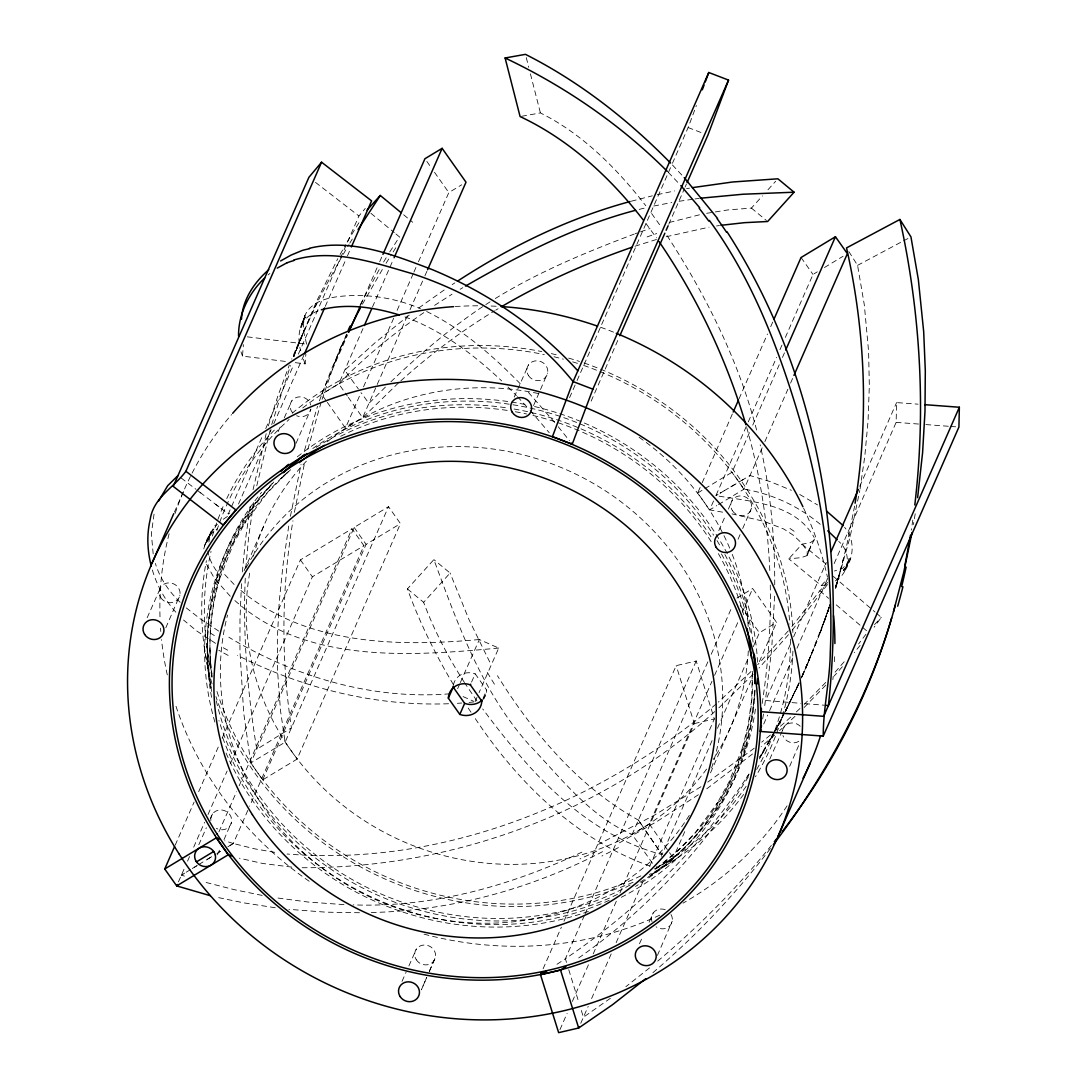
<?xml version="1.0" encoding="UTF-8"?>
<svg xmlns="http://www.w3.org/2000/svg" width="1087" height="1087" viewBox="0 0 1087 1087"><rect width="100%" height="100%" fill="white"/><g stroke="black" fill="none" stroke-linecap="round" stroke-linejoin="round"><path stroke-width="0.75" stroke-dasharray="5 3.75" d="M774.718 584.874C774.868 537.861 770.547 490.726 760.18 444.828M207.359 651.154L207.345 649.917L207.943 663.94C205.891 634.36 209.152 604.426 217.726 576.028L217.278 577.632L231.11 542.467L243.366 520.428L242.496 521.842L257.048 501.161L273.761 482.044M209.981 651.249L209.968 650.012L210.552 663.912C208.527 634.618 211.748 604.956 220.24 576.83L219.791 578.447L233.501 543.609L245.635 521.774L244.765 523.2L267.198 493.036L286.778 473.117M774.596 596.124L771.661 649.768L764.433 708.221M834.177 563.555L896.136 422.381L896.585 402.584L918.053 404.174M208.894 542.114L210.348 533.54L214.601 525.755M245.268 578.23C242.7 635.46 247.578 692.827 256.749 749.31L291.425 727.855C281.017 659.306 281.37 589.127 292.96 520.755M241.491 583.705L239.982 618.951L239.955 651.086L243.678 712.787L250.757 762.938L262.701 779.868L297.091 759.106L400.464 523.608L388.507 506.678L354.131 527.44L250.757 762.938L285.134 742.176L388.507 506.678M245.811 568.27L248.678 536.394L253.95 500.672M285.337 361.427L242.496 356.115L243.379 344.633M295.229 362.65L305.121 363.873L305.882 354.022M242.333 571.966L245.567 539.003L250.676 503.064M912.822 520.062L911.327 530.089M762.204 703.411C768.169 664.266 771.118 624.617 770.262 585.01M814.408 539.03L806.785 555.715L800.997 557.672L788.782 558.84L821.228 585.662L826.867 584.684M915.2 513.798L913.42 524.545M288.734 526.026L282.973 565.498L279.237 601.573L277.334 639.183L277.579 671.182L280.514 710.789L285.134 742.176L297.091 759.106M763.495 714.023L762.177 721.768M860.048 489.001L864.804 456.309L868.065 420.914L869.328 385.654L868.595 351.468L864.314 304.849L857.575 265.35L847.384 249.236M203.785 548.881L205.891 541.503L210.579 533.309L204.22 546.353L211.15 531.529L206.924 542.861L210.348 533.54M854.627 506.094L846.46 546.693L835.59 588.638L850.129 536.761L859.803 490.454M290.406 516.271L301.045 464.448M294.387 512.344L304.822 461.758M253.054 489.666L266.614 431.838M256.763 485.807L270.459 429.025M154.041 514.151L151.365 533.744L153.308 555.375M807.723 554.329L810.725 546.054L807.206 555.294L807.193 550.973L801.459 542.861L793.197 535.13L783.781 529.016L764.134 521.38L731.986 513.893M307.906 449.148L320.801 403.413M304.509 450.453L317.54 406.253M835.59 588.638L843.621 558.27M835.292 580.879C849.98 572.876 851.284 551.883 838.729 541.435M271.723 424.514L290.487 365.572M835.523 587.374L840.55 569.846L835.455 587.632M268.326 425.914L277.783 396.239L289.332 365.055M835.523 587.157L837.248 581.396L835.781 586.165M828.946 608.407L817.438 640.094L801.486 678.043M828.933 608.475L827.968 611.587L828.946 608.734M322.092 399.309L333.329 366.795M829.082 607.185L823.892 623.014L830.033 604.426L819.639 634.414L826.106 615.894L805.82 668.274L817.682 638.708M846.243 567.414L849.178 558.46L844.001 572.034C853.811 558.31 855.632 540.647 844.626 527.344M846.759 565.811L849.178 558.46M828.09 610.16L829.055 607.293M319.401 400.804L331.671 368.629L347.038 334.348M824.068 621.615L826.106 615.894M294.006 356.02C306.357 320.896 324.334 288.055 342.473 255.649M304.36 329.728L293.762 356.536L300.433 338.505L291.71 359.131M293.762 356.536L316.154 302.145L337.812 258.652M819.856 633.028L821.989 627.321M672.459 163.254L688.125 127.559L696.387 105.534M304.414 316.806C310.678 300.161 330.788 296.873 346.386 295.854C371.632 294.224 397.231 298.708 420.452 308.694M334.85 362.773L346.508 334.185M165.822 627.756L179.939 595.132M296.085 443.238L310.868 409.079A10.585 9.797 23.7 0 1 296.642 415.75M217.427 854.817L220.158 848.526M224.031 839.558L231.545 822.193M533.554 405.573L547.617 373.045M426.607 977.689L421.335 989.89L426.729 977.403M429.243 971.588L433.862 960.922M429.419 971.207L435.452 957.267M738.073 539.22L740.125 534.464M742.679 528.554L751.525 508.132M657.431 955.391L672.201 921.232M789.678 766.294L799.108 744.486M306.656 344.185L303.164 329.85L303.98 318.151L301.452 327.255L304.917 315.502L300.474 327.758L305.474 316.86C298.843 326.861 297.24 339.402 300.746 350.788M799.108 682.84L785.643 711.061M801.798 676.698L813.198 650.053L801.513 677.894L808.524 661.331L801.69 677.052M174.396 512.154L184.491 489.15M200.035 492.397L228.311 513.934L263 434.786M265.731 428.591L293.626 364.96M298.381 354.104L358.927 215.987L365.259 208.432M238.515 504.015L271.139 429.718M273.747 423.781L303.749 355.422M325.271 306.385L346.155 258.842M347.46 255.866L350.721 248.434M244.127 570.648L264.535 524.179M326.331 400.981L321.562 394.214L347.405 335.339M360.966 304.428L379.064 263.217M379.703 261.75L382.284 255.866M362.99 328.6L338.75 383.833L321.562 394.214M372.461 307.023L393.426 259.263M327.296 402.339L345.449 428.074L360.952 392.747M363.534 386.863L393.902 317.689M397.135 310.325L413.291 273.53M413.93 272.063L416.511 266.179M418.454 261.763L448.822 192.589L461.717 184.79M175.184 845.197L194.097 802.097M198.663 791.703L219.533 744.147M222.142 738.209L300.42 559.887L351.984 528.744L363.928 545.674L249.616 806.269M407.353 315.828L362.637 417.693L345.449 428.074M410.044 309.686L423.536 278.965M424.881 275.894L427.585 269.753M178.458 881.87L184.817 867.358M187.548 861.149L189.6 856.488M193.69 847.167L204.601 822.302M208.011 814.543L227.115 771.036M230.526 763.264L312.363 576.817L363.928 545.674M218.922 831.881L236.531 791.757M239.14 785.819L351.984 528.744M230.05 845.482L233.297 843.498L248.937 807.818M262.701 779.868L366.074 544.383L400.464 523.608M569.574 397.665L576.382 382.148M577.061 380.586L671.78 164.816M591.138 401.13L619.182 337.242M668.763 224.302L684.416 188.649M685.068 187.154L686.373 184.179M471.554 682.106L475.196 673.831L486.663 690.082A16.944 15.68 23.7 0 1 483.416 698.737M483.022 698.357L486.663 690.082M483.606 699.362L486.025 693.832M722.638 512.167L709.634 509.925L697.677 492.995L701.563 484.163M702.202 482.696L732.57 413.522M739.038 398.793L767.463 334.035M770.697 326.684L773.278 320.787M713.561 500.985L709.634 509.925L716.795 505.604M746.253 426.498L715.912 495.618C750.234 501.691 794.91 502.941 814.149 537.426M748.277 421.892L776.594 357.378M779.963 349.701L782.667 343.56M785.357 337.405L813.008 274.44L817.302 271.845M704.852 488.674L732.067 472.234L750.152 431.023M752.734 425.139L779.23 364.784M782.45 357.433L785.045 351.536M762.164 447.803L744.011 489.164L718.222 504.735M764.868 441.635L787.871 389.255M790.575 383.086L792.6 378.466M543.106 968.775L561.368 927.17M563.976 921.219L676.182 665.638L696.21 660.991L714.363 718.928L648.885 868.078M584.466 915.322L565.389 958.748L554.574 965.867M585.146 913.773L696.21 660.991M707.854 661.888L632.131 834.408L653.151 864.206M711.238 654.211L732.135 606.6M453.388 684.552C435.18 654.17 419.528 622.199 407.408 588.909L433.876 559.615C457.872 624.549 482.044 692.147 528.948 744.595C560.416 777.273 589.236 816.283 632.131 834.408L649.319 824.028L711.985 681.264M714.58 675.367L738.481 620.908M742.353 612.09L752.693 588.529L776.58 622.403L758.495 663.613M559.954 1029.674L567.129 1013.329M572.346 1001.44L589.303 962.81M593.217 953.897L617.348 898.908M619.957 892.971L694.321 723.575L676.182 665.638M580.757 1023.302L588.189 1006.358M591.6 998.586L611.37 953.53M616.152 942.66L643.436 880.511M656.399 867.412L656.765 866.57M661.263 856.339L661.63 855.483M712.053 740.627L662.01 854.64C583.977 833.865 529.07 771.159 482.71 708.941M717.461 728.304L748.576 657.431M753.305 646.643L759.392 632.783L776.58 622.403M656.018 868.268L673.206 857.888L685.489 829.924M710.518 772.857L752.68 676.848M790.195 644.632L765.642 700.49L800.902 703.33M793.605 636.873L826.337 562.4M859.749 486.365L896.585 402.584M763.726 724.037L767.639 715.124M769.596 710.653L793.727 655.678M796.988 648.246L827.655 578.406M457.641 688.696L459.665 684.09M460.344 682.554L479.326 639.523L498.716 648.069L479.054 692.636M474.978 701.849L478.375 694.172M799.04 683.03L795.738 690.517L798.32 684.987M147.207 617.661L160.917 586.858M278.136 431.621L280.881 425.452M284.305 417.748L291.846 400.804M198.812 844.721L206.353 827.778M210.47 818.538L212.522 813.918M514.205 397.122L528.608 364.77M402.027 981.344L406.144 972.104M408.889 965.935L416.43 948.992M718.792 530.66L725.654 515.252M728.385 509.096L732.502 499.857M639.469 943.774L642.906 936.07M649.075 922.197L653.178 912.958M801.812 676.739L803.673 672.554L801.581 677.133M769.718 759.269L784.107 726.918M300.732 338.342L317.064 303.015M798.796 683.22L785.67 710.912L798.66 683.709M341.332 346.373L346.835 334.823M784.515 712.732L774.922 731.225M785.262 711.238L793.483 694.783L785.412 711.251M360.164 304.822L380.532 267.13M301.52 325.176C305.175 317.173 313.138 312.173 321.331 309.768M784.447 713.045L779.284 723.208L782.137 717.828M785.194 711.591L788.143 705.789L785.045 711.7M774.637 731.293L782.64 716.7L774.814 731.537M784.27 713.181L775.004 730.926L782.64 716.7M362.419 304.197L383.725 267.089M774.093 732.883L759.365 758.875M773.835 732.76L759.772 757.218M340.122 254.453L345.598 244.724M774.596 731.741L767.436 744.432L773.455 733.888M343.275 254.249L348.968 244.534M774.501 731.823L759.922 756.715M347.174 241.966L360.273 220.498M383.575 262.049L388.997 253.176M848.444 562.563L850.686 558.066L843.281 570.661L848.444 562.563L842.642 568.27L834.463 571.015M349.783 243.148L352.256 239.045M386.048 263.299L391.524 254.507M748.467 776.716C703.737 848.064 645.746 911.626 576.314 959.576M389.771 251.912L399.5 236.925L395.6 233.705M814.109 540.144L810.372 542.671L802.016 544.193L788.782 558.84M393.1 251.994L397.108 245.757M759.949 757.191L764.297 750.424L759.786 757.394M566.517 962.416L565.389 958.748C637.661 909.765 701.061 847.235 748.97 774.107M208.622 536.924L213.894 528.934L207.128 539.179L212.427 532.657L217.305 528.703M746.266 778.278L750.098 772.504M876.244 613.082L881.285 617.389L874.111 627.24M827.465 584.521L792.056 630.338M827.696 582.401L819.815 590.798L791.893 626.56M865.959 634.251L858.594 643.966M770.425 848.539C735.573 894.017 696.02 935.921 652.404 973.096M860.102 645.42L854.3 652.58M771.376 845.387C737.366 887.726 698.941 926.437 657.39 961.384M788.496 634.631L759.079 668.002M788.292 630.854L757.707 664.7M844.137 661.779L834.069 673.342M842.371 666.725L834.177 676.005M706.659 213.31L727.842 209.94L751.416 208.093L762.449 195.891M767.952 189.777L775.67 181.244M464.502 682.595C448.184 657.336 434.175 630.514 423.631 602.32L450.1 573.026L433.876 559.615M821.228 585.662L827.846 578.338M825.767 682.419L804.19 704.43M825.807 685.15L804.149 707.474M874.532 624.604L881.285 617.389M753.196 674.225L718.874 707.841M751.008 671.535L718.33 702.12M676.766 858.417L649.877 875.932L672.907 858.499L670 861.013L688.696 843.648L705.409 824.544L719.974 803.85L719.091 805.277L725.518 794.407L736.578 771.756L745.193 748.06L744.731 749.677L750.804 725.124L754.826 690.476A275.894 255.255 23.7 0 1 655.121 869.124M385.382 387.108L368.914 403.372L361.373 393.032M390.885 381.809C420.112 353.968 450.956 327.608 484.68 305.325M796.377 711.903L801.975 706.577M794.991 716.374L779.528 730.695M398.385 383.032L362.637 417.693L348.302 397.38M790.711 717.148L775.289 730.817M714.73 711.605C603.693 813.117 451.812 868.459 301.941 867.725M400.79 380.871C429.841 354.783 461.16 331.155 494.544 310.855M774.691 735.029L761.213 746.701M290.691 469.72L280.799 478.633L290.188 470.141M670 861.013L679.579 852.561M716.238 703.955C598.747 803.565 442.463 866.679 287.036 854.015M770.398 734.989L761.729 742.176M268.095 274.916L269.861 273.462M649.55 967.906L625.881 986.683M752.517 753.984L705.028 790.127M754.215 748.236L706.278 783.197M409.283 315.094L374.947 342.84L344.728 370.191L358.357 388.901M656.127 868.404L678.206 850.306L695.259 832.656L717.705 802.491L716.822 803.904L728.969 782.083L742.679 747.245L742.217 748.861L748.223 724.553L751.66 699.661L752.34 671.277M418.753 307.988L444.175 289.984M610.364 998.301L583.406 1017.242L581.151 1009.891M423.794 312.648C393.29 333.627 364.512 357.215 338.75 383.833L347.351 396.021M698.397 794.746L657.499 821.174L618.992 843.104M452.165 284.645L454.842 282.892M434.61 305.352L452.002 294.224M485.848 304.564L491.732 300.759M700.966 786.73L654.401 815.168L598.475 844.341M655.366 869.274L675.176 856.366M495.292 298.531C538.88 271.736 586.396 252.089 634.156 234.099M217.087 853.39L220.335 851.406L214.574 854.926M227.89 846.8L233.297 843.498L254.738 848.852L277.334 852.792M207.386 859.314L213.854 855.36M194.424 867.209L197.304 865.456M198.744 864.573L210.62 857.33M184.437 876.095L181.407 875.13L191.529 868.975M192.263 868.527L196.584 865.891M181.407 875.13L184.668 873.146M495.726 310.148L498.091 308.722M824.462 267.511L843.077 256.26M697.677 492.995L703.411 489.53M736.932 598.054L752.693 588.529M460.114 289.278L462.817 287.661M743.562 479.326L720.165 493.118M741.429 480.59L749.989 475.535L770.031 481.541L791.377 490.305M724.418 490.617L715.912 495.618L718.045 494.368M730.79 486.867L735.043 484.367M228.311 513.934L229.642 513.159M857.575 265.35L902.047 241.64M903.528 240.852L909.452 237.7M602.565 851.664C530.986 888.867 451.336 910.947 370.504 912.523M581.844 852.167C510.605 885.81 432.49 907.74 353.166 904.887M635.216 233.719L637.349 232.944M640.542 231.803L650.04 228.528M634.985 246.219L656.942 239.33M669.198 222.495L700.504 214.547M631.289 201.204L652.336 195.823M666.182 236.735L709.009 227.183M639.224 209.37L646.493 207.631M694.321 723.575L714.363 718.928M657.268 194.668L674.619 190.945M653.749 206.027L671.861 202.508M686.549 188.676L689.511 188.133M521.651 116.282L540.416 112.926C582.849 134.136 617.022 168.634 645.8 205.742M679.062 201.285L693.533 199.138M716.496 225.974L719.472 225.525M694.987 198.948L699.349 198.377M498.716 648.069C409.867 656.195 304.564 664.293 233.528 599.345M469.095 702.433L473.511 701.998M479.326 639.523C397.801 647.01 304.863 645.107 239.303 589.127M449.746 693.819C372.352 700.042 294.835 676.943 228.841 637.227M457.355 703.316L461.758 703.017M448.564 703.737C375.504 706.468 302.417 688.302 237.428 655.298M359.471 912.74L325.937 912.17L288.952 909.343M343.954 904.615L308.409 902.074L275.419 897.699M896.136 422.381L919.276 424.093M925.879 424.582L949.005 426.308M950.663 426.43L957.267 426.919M804.815 703.642L824.462 705.232M291.764 867.1L262.674 863.472L239.357 858.187M247.32 336.834L304.999 343.981M275.256 907.74L243.855 902.876L216.422 897.169M262.171 895.416L234.235 889.655L203.364 881.774M233.297 843.498L224.71 840.781M404.975 316.901C441.621 330.434 473.484 354.308 501.678 380.912M649.972 866.122C575.159 839.259 516.638 781.499 473.687 716.197M688.125 127.559L701.808 132.804M463.062 696.59L473.497 701.197M645.76 830.889L662.01 854.64L638.409 820.101C578.882 787.301 532.997 732.76 497.438 675.693M426.661 311.507C462.518 329.076 492.995 355.802 520.673 384.2M799.733 494.476L817.601 504.952M227.672 650.189L221.49 646.779M215.566 643.355L196.91 631.085L183.513 619.998M218.732 631.099L200.416 618.965L186.298 607.918M215.729 504.368L218.867 506.759M181.149 477.981L195.837 489.204M196.883 490.006L203.174 494.789M315.502 182.399L358.927 215.987M820.237 524.301C798.51 506.134 771.987 493.743 744.011 489.164L732.067 472.234M751.416 208.093L766.389 220.471M403.644 214.764L412.734 222.278M802.016 544.193L826.677 564.574M370.952 213.324L394.309 232.632M407.408 588.909L423.631 602.32M833.335 576.395L874.981 611.995M819.815 590.798L828.647 598.353M836.229 604.834L866.516 630.718M234.126 584.48L222.536 572.224M230.24 596.233L214.37 578.311L205.579 562.495M180.129 602.266C168.974 591.518 159.871 578.325 155.373 563.406M507.996 387.04L516.407 395.6M668.247 172.317L679.062 183.676M672.432 164.966L683.315 176.651M517.453 396.701L529.056 409.228M528.404 392.393L555.077 422.925M530.116 410.41L549.234 432.721M175.863 612.198C164.694 599.834 156.555 584.847 152.017 568.841M558.229 426.743L569.411 440.67M645.977 223.514L656.412 237.795M651.629 213.514L661.113 226.843M801.051 257.51L813.008 274.44M426.838 161.433L430.669 166.854M434.487 172.262L448.822 192.589M740.288 605.69L759.392 632.783M649.319 824.028L673.206 857.888M354.131 527.44L366.074 544.383M300.42 559.887L312.363 576.817M476.908 700.925L465.304 683.859M638.409 820.101L644.292 828.729M470.997 712.23L466.975 706.197M667.051 235.621C706.55 296.275 739.35 362.134 757.245 432.531M489.721 661.983L469.149 619.984L450.1 573.026M305.121 363.873L302.96 358.044M242.496 356.115L240.988 351.835M568.773 969.713L578.895 1002.567M746.755 427.707C760.384 475.25 768.047 524.464 769.936 573.882M526.271 57.611L528.771 67.367M530.429 73.875L540.416 112.926M206.815 646.303L212.06 678.179M204.22 646.48L209.139 676.209M206.924 662.649L211.095 688.234L207.726 659.51M212.019 676.929L210.348 659.51M689.267 815.386A254.154 235.145 23.7 0 1 378.113 900.715A254.154 235.145 23.7 0 1 227.563 615.079M246.369 567.251A254.154 235.145 23.7 0 1 565.661 469.421A254.154 235.145 23.7 0 1 710.83 770.262M746.13 786.309A296.52 274.345 23.7 0 1 654.36 868.975M640.841 875.891A296.52 274.345 23.7 0 1 215.933 688.112M212.074 673.954A296.52 274.345 23.7 0 1 211.055 551.394M216.87 530.483A296.52 274.345 23.7 0 1 289.156 419.433M302.757 407.965A296.52 274.345 23.7 0 1 544.329 354.593M554.003 356.753A296.52 274.345 23.7 0 1 563.365 359.172M572.659 361.862A296.52 274.345 23.7 0 1 578.814 363.805M583.624 365.422A296.52 274.345 23.7 0 1 789.828 624.101M790.426 639.129A296.52 274.345 23.7 0 1 756.457 769.841M748.291 650.896A254.154 235.145 23.7 0 1 713.289 759.365M706.591 769.093A254.154 235.145 23.7 0 1 403.671 841.718A254.154 235.145 23.7 0 1 250.173 570.485M253.407 556.218A254.154 235.145 23.7 0 1 307.241 460.263M327.309 441.716A254.154 235.145 23.7 0 1 541.883 394.296M639.129 437.314A254.154 235.145 23.7 0 1 729.703 548.161M732.23 554.356A254.154 235.145 23.7 0 1 748.182 626.479M752.367 671.358A275.894 255.255 23.7 0 1 635.487 886.435M609.236 900.294A275.894 255.255 23.7 0 1 221.734 735.016M211.585 697.311A275.894 255.255 23.7 0 1 290.161 470.114M340.666 436.281A275.894 255.255 23.7 0 1 508.92 410.669M515.374 411.756A275.894 255.255 23.7 0 1 526.597 413.984M532.97 415.451A275.894 255.255 23.7 0 1 711.808 542.671M718.358 553.623A275.894 255.255 23.7 0 1 744.052 616.261M630.08 885.008A275.894 255.255 23.7 0 1 216.164 700.341M211.897 676.141A275.894 255.255 23.7 0 1 272.443 483.81M312.784 448.483A275.894 255.255 23.7 0 1 713.629 535.198M717.012 540.619A275.894 255.255 23.7 0 1 721.048 547.508M724.88 554.492A275.894 255.255 23.7 0 1 753.264 643.436M494.436 684.212A1234.846 459.271 -79.1 0 1 486.473 670.869M789.991 528.486A1234.846 58.019 20.9 0 1 794.801 531.747M215.688 526.04A1187.629 180.687 14.5 0 1 217.359 524.274M223.324 519.233A1187.629 180.687 14.5 0 1 230.675 514.613M228.148 655.407A875.225 176.298 4.6 0 1 218.813 650.243M214.356 635.582A1015.475 175.51 10.8 0 1 208.622 631.9M216.354 570.743A981.235 149.802 15.1 0 1 207.916 550.973M647.091 236.912A1234.846 505.115 -59.1 0 1 656.684 233.556M618.449 847.561A875.266 456.567 -56.5 0 1 601.926 856.04M596.709 851.148A1015.353 474.897 -50.5 0 1 579.969 858.893M333.193 366.74A1234.846 906.368 19.6 0 1 340.978 346.237M787.056 805.888A341.522 315.991 23.7 0 1 683.016 903.148M659.755 915.159A341.522 315.991 23.7 0 1 421.308 933.42M309.197 881.258A341.522 315.991 23.7 0 1 175.197 703.887M167.289 674.891A341.522 315.991 23.7 0 1 161.528 639.604M160.781 631.452A341.522 315.991 23.7 0 1 160.536 628.191M159.993 616.777A341.522 315.991 23.7 0 1 169.124 533.799M175.143 513.431A341.522 315.991 23.7 0 1 231.585 414.568M455.208 306.534A341.522 315.991 23.7 0 1 479.666 305.8M491.147 306.045A341.522 315.991 23.7 0 1 497.764 306.344M600.649 327.255A341.522 315.991 23.7 0 1 614.726 332.636M803.606 508.186A341.522 315.991 23.7 0 1 827.479 577.211M834.667 656.697A341.522 315.991 23.7 0 1 834.327 663.247M833.213 676.345A341.522 315.991 23.7 0 1 832.846 679.62M792.899 651.113A299.17 276.791 23.7 0 1 755.451 776.743M743.63 794.42A299.17 276.791 23.7 0 1 649.347 874.546M633.042 882.264A299.17 276.791 23.7 0 1 215.919 696.55M212.033 683.913A299.17 276.791 23.7 0 1 206.394 560.647M212.386 536.04A299.17 276.791 23.7 0 1 223.297 506.134M226.748 498.593A299.17 276.791 23.7 0 1 276.397 427.993M292.186 413.277A299.17 276.791 23.7 0 1 541.829 351.577M551.34 353.615A299.17 276.791 23.7 0 1 557.658 355.136M568.65 358.099A299.17 276.791 23.7 0 1 579.534 361.468M584.14 363.017A299.17 276.791 23.7 0 1 792.885 632.485M755.438 709.077A278.53 257.701 23.7 0 1 639.659 882.44M617.47 894.411A278.53 257.701 23.7 0 1 218.949 720.532M211.693 691.495A278.53 257.701 23.7 0 1 261.6 492.302M297.322 456.866A278.53 257.701 23.7 0 1 528.119 405.098M534.559 406.538A278.53 257.701 23.7 0 1 757.53 662.187M754.989 690.028A278.53 257.701 23.7 0 1 620.446 897.726M588.352 911.449A278.53 257.701 23.7 0 1 225.607 751.987M214.886 722.108A278.53 257.701 23.7 0 1 272.361 483.321M316.14 447.409A278.53 257.701 23.7 0 1 507.575 407.978M514.083 409.025A278.53 257.701 23.7 0 1 712.284 538.758M721.442 553.949A278.53 257.701 23.7 0 1 750.777 634.197M671.005 914.507A10.585 9.797 23.7 0 1 669.048 926.559A10.585 9.797 23.7 0 1 656.113 926.858M651.996 921.586A10.585 9.797 23.7 0 1 654.714 911.327A10.585 9.797 23.7 0 1 665.828 909.941M798.796 741.348A10.585 9.797 23.7 0 1 782.912 735.546M782.518 730.559A10.585 9.797 23.7 0 1 789.665 723.249A10.585 9.797 23.7 0 1 800.195 726.238M292.539 412.707A10.585 9.797 23.7 0 1 295.881 397.652A10.585 9.797 23.7 0 1 310.746 405.057M210.864 820.603A10.585 9.797 23.7 0 1 222.033 810.032A10.585 9.797 23.7 0 1 231.3 823.172A10.585 9.797 23.7 0 1 216.354 828.376M453.388 685.218A16.944 15.68 23.7 0 1 475.196 673.831M776.988 727.516L775.398 730.328L776.988 727.516M416.28 959.753A10.585 9.797 23.7 0 0 434.392 960.093A10.585 9.797 23.7 0 0 424.759 945.024A10.585 9.797 23.7 0 0 416.28 959.753M732.353 510.605A10.585 9.797 23.7 0 0 750.478 510.944A10.585 9.797 23.7 0 0 740.831 495.889A10.585 9.797 23.7 0 0 732.353 510.605M528.459 375.531A10.585 9.797 23.7 0 0 546.571 375.871A10.585 9.797 23.7 0 0 536.924 360.802A10.585 9.797 23.7 0 0 528.459 375.531M160.781 597.605A10.585 9.797 23.7 0 0 178.893 597.945A10.585 9.797 23.7 0 0 169.246 582.877A10.585 9.797 23.7 0 0 160.781 597.605"/><path stroke-width="1.5" d="M924.67 404.663L959.359 407.245L958.924 427.042L823.239 736.116L760.465 731.469L761.43 708.357M823.239 736.116C823.172 708.017 829.965 680.421 830.278 652.268C831.378 628.096 830.984 603.856 829.299 579.711C825.862 530.769 817.098 482.261 804.203 434.936C782.871 359.634 755.859 284.21 709.376 220.43M241.477 319.184C242.55 299.618 254.344 282.24 268.774 269.725M914.806 504.966C926.056 409.881 920.472 312.92 899.914 219.452L846.542 247.904C865.334 331.44 868.948 418.604 855.102 503.199M917.618 497.642L922.605 452.532L924.983 411.457L925.309 370.803L923.692 331.766L918.352 279.617L910.947 236.898L899.914 219.452M910.539 535.089L904.697 566.504M761.158 727.583L761.498 725.64M760.465 731.469L760.818 729.526M912.007 532.576L903.705 572.414L893.487 611.764M895.375 604.997C871.76 692.27 827.506 772.803 773.319 844.721M891.68 617.837C869.165 695.245 831.446 767.952 782.151 831.677M702.297 89.8L704.063 85.085M705.246 81.933L708.778 72.503L728.548 80.098L707.895 135.141L687.025 182.698M708.778 72.503L573.107 381.578L552.454 436.634L572.224 444.23L592.877 389.173L728.548 80.098M151.256 566.042C147.384 550.973 146.541 534.953 150.155 519.735C153.24 497.574 173.934 487.628 185.891 471.282L321.575 162.208L371.591 200.878L351.373 246.953M152.194 562.753L173.73 513.689M304.401 353.941L324.619 307.879M348.696 332.391L360.327 305.909M382.937 254.385L424.935 158.716L442.124 148.335L466.01 182.195L427.585 269.753M364.349 325.516L371.781 308.572M394.105 257.728L442.124 148.335M210.294 895.688L176.692 885.905L164.735 868.975L174.518 846.678M177.276 884.56L176.692 885.905L228.256 854.762L231.911 855.958M482.112 700.436L481.813 701.129A16.944 15.68 23.7 0 1 459.815 714.417L448.347 698.153L453.197 687.12A16.944 15.68 23.7 0 1 453.252 686.169M619.835 335.747L664.85 233.216M666.154 230.254L668.111 225.797M448.347 698.153A16.944 15.68 23.7 0 1 470.345 684.864L470.644 684.185M459.815 714.417L464.652 703.371A16.944 15.68 23.7 0 0 482.207 700.055M733.222 412.041L738.386 400.274M773.917 319.32L801.051 257.51L835.441 236.735L847.384 253.665L793.945 375.382M785.684 350.068L835.441 236.735M541.802 971.751L540.497 974.713L558.65 1032.65L578.678 1028.003L612.402 1004.809L645.8 978.653M579.276 1026.658L578.678 1028.003L560.539 970.08L565.838 966.642M831.107 551.53L858.39 489.476M959.359 407.245L823.688 716.319L760.9 711.659M777.966 836.528L810.277 762.938M158.471 501.256L167.656 485.74L177.983 475.576M348.261 330.135L350.082 326.114M348.316 331.698L356.903 314.605M357.582 313.301L360.34 308.097M358.085 229.534L380.287 195.456L401.049 212.617M774.352 841.678L776.322 839.191M321.575 162.208L308.912 177.303L173.241 486.392L223.256 525.075L235.906 509.966L185.891 471.282M367.053 210.104L380.287 195.456M692.46 187.63L732.502 182.005L777.884 178.798L794.094 192.209L767.639 221.503L744.513 222.672L720.966 225.308M264.712 277.959C249.005 292.96 238.27 314.116 238.556 336.114M457.505 281.153C510.741 246.45 568.542 218.134 630.052 201.543M277.267 268.095L287.294 262.606M546.775 970.827L540.497 974.713L560.539 970.08M280.609 260.948L291.167 255.051L302.417 250.39A1015.353 313.98 72.4 0 1 309.55 248.733M164.735 868.975L216.313 837.819L219.438 838.96M196.502 861.869L213.691 851.488M465.535 286.058C519.369 255.146 575.213 226.055 635.596 210.294M501.637 306.602C542.848 282.471 586.681 262.918 631.792 247.306M293.68 260.065C333.424 248.026 374.974 263.013 413.182 273.938C474.924 294.332 532.005 330.815 573.107 381.578L592.877 389.173M321.331 309.768C346.998 303.028 374.349 307.322 399.323 314.958M309.415 248.271C351.346 238.053 393.752 254.983 432.422 269.685C487.329 292.498 537.834 326.643 577.836 370.816M643.327 220.063C610.242 177.453 569.262 139.666 520.089 116.554L505.115 57.978L525.442 54.35C579.684 81.729 628.15 119.787 670.584 163.064M700.789 198.187L742.951 194.233L794.094 192.209M825.78 705.341L828.416 705.545C846.162 543.079 816.677 370.205 727.013 231.762M505.115 57.978C564.941 86.416 620.46 124.489 667.323 171.393M826.609 511.148L843.267 525.687M827.764 530.769L837.167 539.75M680.842 185.619L699.688 207.739M684.212 177.643L717.556 218.446M571.286 443.034L572.224 444.23M470.345 684.864L481.813 701.129M453.197 687.12L464.652 703.371M216.313 837.819L228.256 854.762M658.994 241.491C697.27 297.512 726.632 359.648 745.886 424.704M299.251 462.641A275.894 255.255 23.7 0 1 324.293 445.371M746.973 628.395A275.894 255.255 23.7 0 1 751.497 657.934M284.155 471.88A275.894 255.255 23.7 0 1 304.605 454.461M754.473 655.176A275.894 255.255 23.7 0 1 755.071 683.682M906.123 567.074A875.266 707.447 43.4 0 1 901.626 586.64M902.944 586.749A1015.353 798.605 53.4 0 1 897.685 606.22M699.158 208.256A875.266 582.211 -50.3 0 1 708.738 221.041M717.189 218.745A1015.353 699.145 -42.1 0 1 726.51 232.156M287.335 262.701A875.266 253.923 65.9 0 1 293.884 260.554M232.659 413.332A341.522 315.991 23.7 0 1 453.592 306.656M501.066 306.548A341.522 315.991 23.7 0 1 597.497 326.141M616.275 333.274A341.522 315.991 23.7 0 1 802.913 506.732M833.566 615.745A341.522 315.991 23.7 0 1 834.911 643.545M820.644 735.573A341.522 315.991 23.7 0 1 803.048 778.251M281.03 471.242A278.53 257.701 23.7 0 1 288.476 464.353M757.816 678.845A278.53 257.701 23.7 0 1 757.68 683.913M283.272 472.736A278.53 257.701 23.7 0 1 307.077 453.564M753.576 652.771A278.53 257.701 23.7 0 1 755.152 683.275M252.388 814.666A254.154 235.145 23.7 0 0 687.147 822.886A254.154 235.145 23.7 0 0 455.711 461.364A254.154 235.145 23.7 0 0 252.388 814.666M216.938 833.838A296.52 274.345 23.7 0 0 724.159 843.43A296.52 274.345 23.7 0 0 454.149 421.647A296.52 274.345 23.7 0 0 216.938 833.838M214.71 835.047A299.17 276.791 23.7 0 0 726.469 844.708A299.17 276.791 23.7 0 0 454.053 419.161A299.17 276.791 23.7 0 0 214.71 835.047M179.26 854.219A341.522 315.991 23.7 0 0 763.482 865.252A341.522 315.991 23.7 0 0 452.491 379.458A341.522 315.991 23.7 0 0 179.26 854.219M400.125 996.548A10.585 9.797 23.7 0 0 418.25 996.888A10.585 9.797 23.7 0 0 408.603 981.819A10.585 9.797 23.7 0 0 400.125 996.548M636.887 960.514A10.585 9.797 23.7 0 0 654.999 960.854A10.585 9.797 23.7 0 0 645.365 945.785A10.585 9.797 23.7 0 0 636.887 960.514M767.816 774.46A10.585 9.797 23.7 0 0 785.928 774.814A10.585 9.797 23.7 0 0 776.281 759.745A10.585 9.797 23.7 0 0 767.816 774.46M716.211 547.4A10.585 9.797 23.7 0 0 734.323 547.739A10.585 9.797 23.7 0 0 724.676 532.684A10.585 9.797 23.7 0 0 716.211 547.4M512.303 412.326A10.585 9.797 23.7 0 0 530.415 412.666A10.585 9.797 23.7 0 0 520.782 397.597A10.585 9.797 23.7 0 0 512.303 412.326M275.541 448.36A10.585 9.797 23.7 0 0 293.667 448.7A10.585 9.797 23.7 0 0 284.02 433.631A10.585 9.797 23.7 0 0 275.541 448.36M144.625 634.4A10.585 9.797 23.7 0 0 162.737 634.74A10.585 9.797 23.7 0 0 153.09 619.685A10.585 9.797 23.7 0 0 144.625 634.4M196.231 861.461A10.585 9.797 23.7 0 0 214.343 861.814A10.585 9.797 23.7 0 0 204.696 846.746A10.585 9.797 23.7 0 0 196.231 861.461"/></g></svg>
